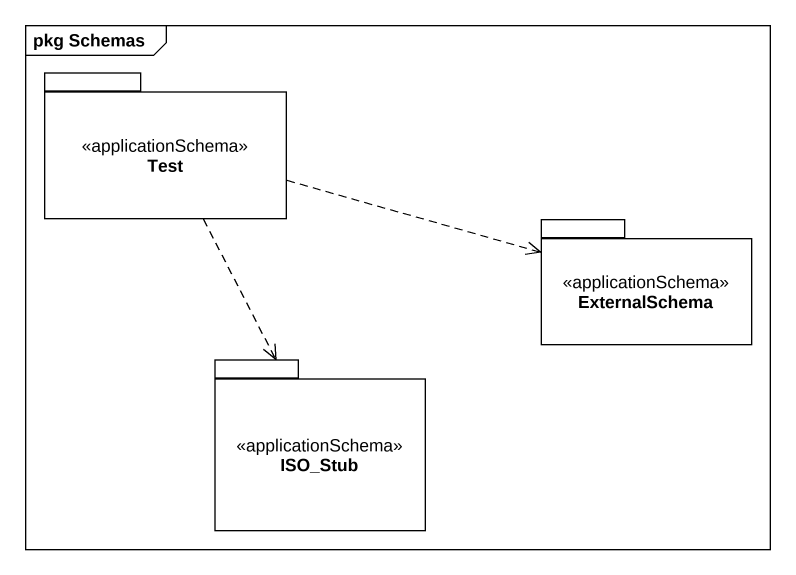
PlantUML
@startuml
mainframe pkg Schemas
package Test <<applicationSchema>> {
}
package ExternalSchema <<applicationSchema>> {
}
package ISO_Stub <<applicationSchema>> {
}
Test .right.> ExternalSchema
Test ..> ISO_Stub
@enduml
